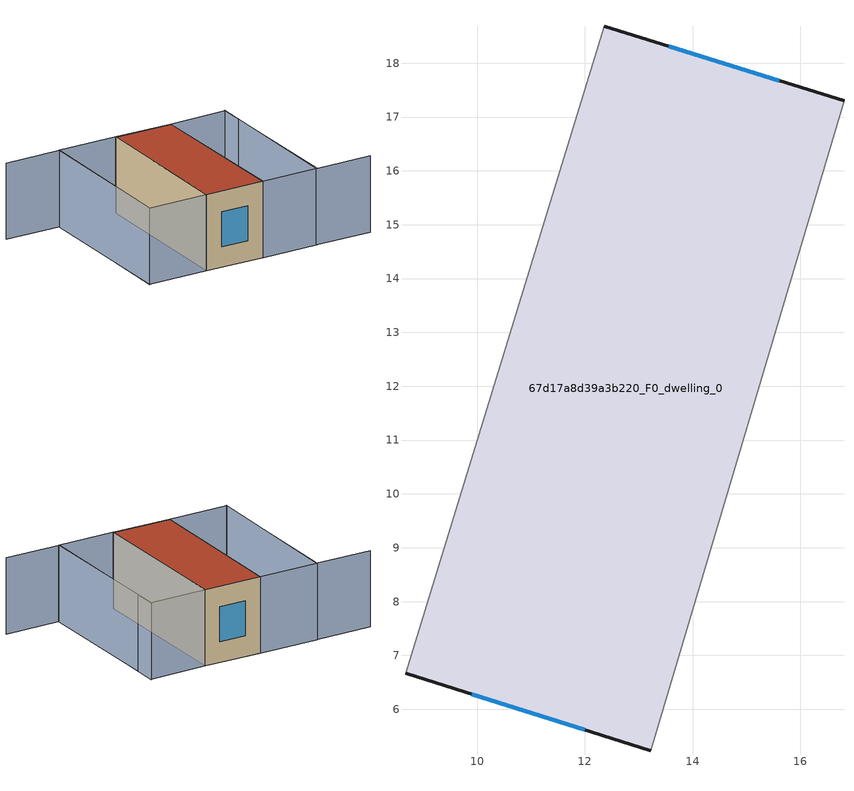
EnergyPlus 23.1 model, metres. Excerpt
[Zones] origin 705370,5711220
67d17a8d39a3b220_F0_dwelling_0
 floor ground (EU_floor_Construction): 13.22,5.23 16.81,17.3 12.36,18.69 8.67,6.67 z0
 wall outside (EU_wall_Construction): 12.36,18.69 16.81,17.3 / 13.22,5.23 8.67,6.67 z0:6
 wall adiabatic (EU_wall_Construction): 16.81,17.3 13.22,5.23 / 8.67,6.67 12.36,18.69 z0:6
 window (EU_Window_Construction): 13.56,18.31 15.61,17.67 / 11.99,5.62 9.9,6.28 z1.62:4.38
 roof outside (EU_roof_Construction): 16.81,17.3 13.22,5.23 8.67,6.67 12.36,18.69 z6
shading: 21.93,2.57 17.56,3.91 / 17.56,3.91 21.27,16.06 / 3.45,21.42 7.79,20.07 / 7.79,20.07 4.05,8.05 / 13.22,5.21 16.81,17.3 / 16.81,17.3 21.23,15.98 / 21.23,15.98 17.64,3.9 / 17.64,3.9 13.22,5.21 / 12.36,18.69 8.66,6.65 / 8.66,6.65 4.05,8.06 / 4.05,8.06 7.75,20.1 / 7.75,20.1 12.36,18.69 z0:6
[Building]
EU S2 Campaign: North Axis=0; Terrain=City; Solar Distribution=FullExterior
[Site:Location]
London: Latitude=51.5; Longitude=-0.5; Time Zone=0; Elevation=25
[SizingPeriod:WeatherFileDays]
AnnualSizingPeriod: Begin Month=1; Begin Day of Month=1; End Month=12; End Day of Month=31; Day of Week for Start Day=Monday; Use Weather File Daylight Saving Period=No; Use Weather File Rain and Snow Indicators=No
[MATERIAL]
EU_InternalMass_Material: Roughness=MediumRough; Thickness=0.1; Conductivity=1; Density=1800; Specific Heat=900; Thermal Absorptance=0.9; Solar Absorptance=0.7; Visible Absorptance=0.7
[MATERIAL:NOMASS] Roughness=MediumRough; Thermal Absorptance=0.9; Solar Absorptance=0.7; Visible Absorptance=0.7
Name | Thermal Resistance
EU_wall_NoMass | 0.555556
EU_roof_NoMass | 0.510204
EU_floor_NoMass | 1.68919
[WINDOWMATERIAL:SIMPLEGLAZINGSYSTEM]
EU_Window_SimpleGlazing: UFactor=3.96; Solar Heat Gain Coefficient=0.85; Visible Transmittance=0.85
[CONSTRUCTION]
EU_wall_Construction: EU_wall_NoMass
EU_roof_Construction: EU_roof_NoMass
EU_floor_Construction: EU_floor_NoMass
EU_InternalMass_Construction: EU_InternalMass_Material
EU_Window_Construction: EU_Window_SimpleGlazing
[ZONE]
67d17a8d39a3b220_F0_dwelling_0: Type=1; Multiplier=1; Ceiling Height=autocalculate; Volume=356.493; Floor Area=autocalculate; Part of Total Floor Area=Yes
[INTERNALMASS]
67d17a8d39a3b220_F0_dwelling_0_EU_InternalMass: Construction=EU_InternalMass_Construction; Zone or ZoneList=67d17a8d39a3b220_F0_dwelling_0; Surface Area=59.4152
[OTHEREQUIPMENT]
EU_Step8_InternalGain_67d17a8d39a3b220_F0_dwelling_0_f000: Fuel Type=Electricity; Zone or ZoneList or Space or SpaceList=67d17a8d39a3b220_F0_dwelling_0; Schedule=EU_Step8_GainSchedule_67d17a8d39a3b220_F0_dwelling_0_f000; Design Level Calculation Method=Watts/Area; Power per Zone Floor Area=1; Fraction Latent=0; Fraction Radiant=0; Fraction Lost=0; Carbon Dioxide Generation Rate=0; EndUse Subcategory=EU_Step8_InternalGains
[ZONEVENTILATION:DESIGNFLOWRATE]
EU_ConstantAir_67d17a8d39a3b220_F0_dwelling_0: Zone or ZoneList or Space or SpaceList=67d17a8d39a3b220_F0_dwelling_0; Schedule=EU_AlwaysOn; Design Flow Rate Calculation Method=AirChanges/Hour; Air Changes per Hour=0.48; Ventilation Type=Natural; Fan Pressure Rise=0; Fan Total Efficiency=1; Constant Term Coefficient=1; Temperature Term Coefficient=0; Velocity Term Coefficient=0; Velocity Squared Term Coefficient=0; Minimum Indoor Temperature=-100; Maximum Indoor Temperature=100; Delta Temperature=-100; Minimum Outdoor Temperature=-100; Maximum Outdoor Temperature=100; Maximum Wind Speed=40
[HVACTEMPLATE:THERMOSTAT]
EU_HeatOnly_67d17a8d39a3b220_F0_dwelling_0: Constant Heating Setpoint=20; Constant Cooling Setpoint=50
[HVACTEMPLATE:ZONE:IDEALLOADSAIRSYSTEM]
67d17a8d39a3b220_F0_dwelling_0: Template Thermostat=EU_HeatOnly_67d17a8d39a3b220_F0_dwelling_0; System Availability Schedule=EU_AlwaysOn; Maximum Heating Supply Air Temperature=50; Minimum Cooling Supply Air Temperature=13; Maximum Heating Supply Air Humidity Ratio=0.0156; Minimum Cooling Supply Air Humidity Ratio=0.0077; Heating Limit=NoLimit; Cooling Limit=NoLimit; Heating Availability Schedule=EU_AlwaysOn; Cooling Availability Schedule=EU_CoolingOff; Dehumidification Control Type=ConstantSensibleHeatRatio; Cooling Sensible Heat Ratio=0.7; Dehumidification Setpoint=60; Humidification Control Type=None; Humidification Setpoint=30; Outdoor Air Method=None; Outdoor Air Flow Rate per Person=0.00944; Outdoor Air Flow Rate per Zone Floor Area=0; Outdoor Air Flow Rate per Zone=0; Demand Controlled Ventilation Type=None; Outdoor Air Economizer Type=NoEconomizer; Heat Recovery Type=None; Sensible Heat Recovery Effectiveness=0.7; Latent Heat Recovery Effectiveness=0.65
[SIZING:ZONE]
67d17a8d39a3b220_F0_dwelling_0: Zone Cooling Design Supply Air Temperature Input Method=SupplyAirTemperature; Zone Cooling Design Supply Air Temperature=13; Zone Heating Design Supply Air Temperature Input Method=SupplyAirTemperature; Zone Heating Design Supply Air Temperature=50; Zone Cooling Design Supply Air Humidity Ratio=0.008; Zone Heating Design Supply Air Humidity Ratio=0.008; Cooling Design Air Flow Method=DesignDay; Cooling Design Air Flow Rate=0; Cooling Minimum Air Flow per Zone Floor Area=0.000762; Cooling Minimum Air Flow=0; Cooling Minimum Air Flow Fraction=0.2; Heating Design Air Flow Method=DesignDay; Heating Design Air Flow Rate=0; Heating Maximum Air Flow per Zone Floor Area=0.002032; Heating Maximum Air Flow=0.141576; Heating Maximum Air Flow Fraction=0.3; Account for Dedicated Outdoor Air System=No; Dedicated Outdoor Air System Control Strategy=NeutralSupplyAir; Dedicated Outdoor Air Low Setpoint Temperature for Design=autosize; Dedicated Outdoor Air High Setpoint Temperature for Design=autosize; Zone Load Sizing Method=Sensible Load Only No Latent Load; Zone Latent Cooling Design Supply Air Humidity Ratio Input Method=HumidityRatioDifference; Zone Cooling Design Supply Air Humidity Ratio Difference=0.005; Zone Latent Heating Design Supply Air Humidity Ratio Input Method=HumidityRatioDifference; Zone Humidification Design Supply Air Humidity Ratio Difference=0.005
[SCHEDULE:CONSTANT]
Name | Hourly Value
EU_AlwaysOn | 1
EU_CoolingOff | 0
[SCHEDULE:FILE]
EU_Step8_GainSchedule_67d17a8d39a3b220_F0_dwelling_0_f000: File=../../schedules/67d17a8d39a3b220/67d17a8d39a3b220_F0_dwelling_0_f000_gain.csv; Column Number=1; Rows to Skip at Top=0; Number of Hours of Data=8760; Column Separator=Comma; Interpolate to Timestep=No; Minutes per Item=60; Adjust Schedule for Daylight Savings=Yes
